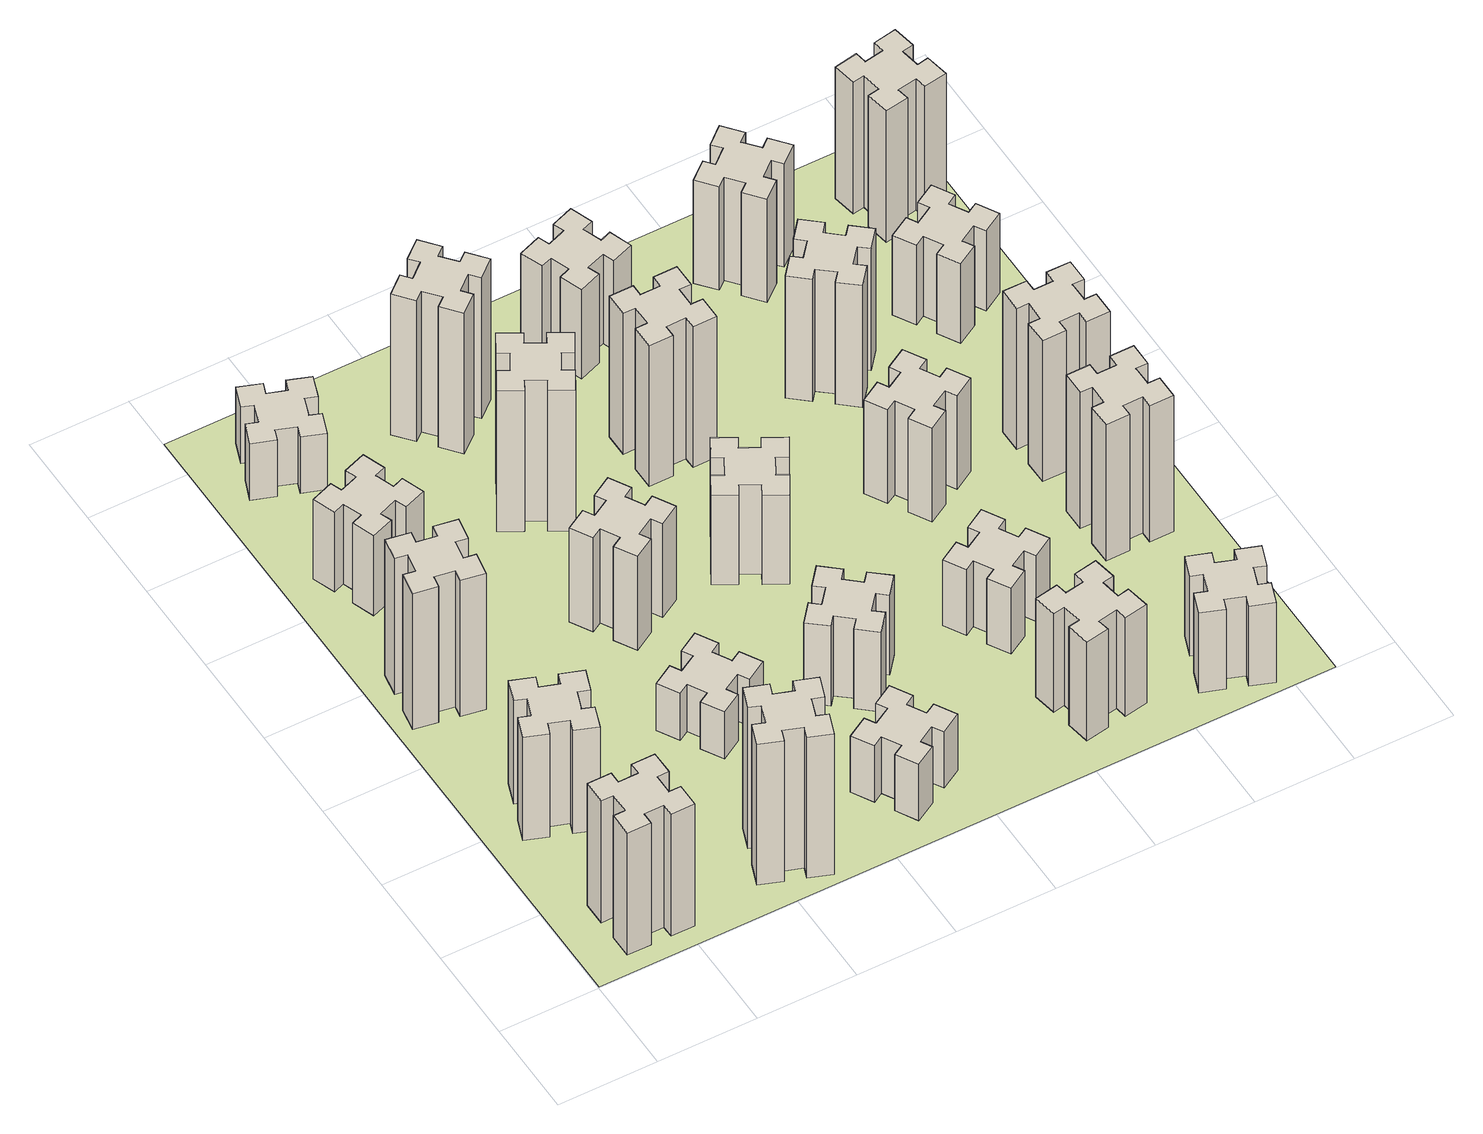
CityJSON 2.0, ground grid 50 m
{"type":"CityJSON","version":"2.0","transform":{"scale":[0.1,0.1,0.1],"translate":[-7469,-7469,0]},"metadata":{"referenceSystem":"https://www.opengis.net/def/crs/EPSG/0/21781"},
"CityObjects":{
"building1":{"type":"Building","attributes":{"class":"1000","function":"1000","usage":"1000","yearOfConstruction":2016,"roofType":"1000","measuredHeight":78,"storeysAboveGround":30,"storeysBelowGround":0},"geometry":[{"type":"Solid","lod":"1","boundaries":[[[[0,1,2,3,4,5,6,7,8,9,10,11,12,13,14,15,16,17,18,19]],[[17,16,20,21]],[[16,15,22,20]],[[15,14,23,22]],[[14,13,24,23]],[[13,12,25,24]],[[12,11,26,25]],[[11,10,27,26]],[[10,9,28,27]],[[9,8,29,28]],[[8,7,30,29]],[[7,6,31,30]],[[6,5,32,31]],[[5,4,33,32]],[[4,3,34,33]],[[3,2,35,34]],[[2,1,36,35]],[[1,0,37,36]],[[0,19,38,37]],[[19,18,39,38]],[[18,17,21,39]],[[24,25,26,27,28,29,30,31,32,33,34,35,36,37,38,39,21,20,22,23]]]]}]},
"building2":{"type":"Building","attributes":{"class":"1000","function":"1000","usage":"1000","yearOfConstruction":2016,"roofType":"1000","measuredHeight":66,"storeysAboveGround":30,"storeysBelowGround":0},"geometry":[{"type":"Solid","lod":"1","boundaries":[[[[40,41,42,43,44,45,46,47,48,49,50,51,52,53,54,55,56,57,58,59]],[[57,56,60,61]],[[56,55,62,60]],[[55,54,63,62]],[[54,53,64,63]],[[53,52,65,64]],[[52,51,66,65]],[[51,50,67,66]],[[50,49,68,67]],[[49,48,69,68]],[[48,47,70,69]],[[47,46,71,70]],[[46,45,72,71]],[[45,44,73,72]],[[44,43,74,73]],[[43,42,75,74]],[[42,41,76,75]],[[41,40,77,76]],[[40,59,78,77]],[[59,58,79,78]],[[58,57,61,79]],[[64,65,66,67,68,69,70,71,72,73,74,75,76,77,78,79,61,60,62,63]]]]}]},
"building3":{"type":"Building","attributes":{"class":"1000","function":"1000","usage":"1000","yearOfConstruction":2016,"roofType":"1000","measuredHeight":87,"storeysAboveGround":30,"storeysBelowGround":0},"geometry":[{"type":"Solid","lod":"1","boundaries":[[[[80,81,82,83,84,85,86,87,88,89,90,91,92,93,94,95,96,97,98,99]],[[97,96,100,101]],[[96,95,102,100]],[[95,94,103,102]],[[94,93,104,103]],[[93,92,105,104]],[[92,91,106,105]],[[91,90,107,106]],[[90,89,108,107]],[[89,88,109,108]],[[88,87,110,109]],[[87,86,111,110]],[[86,85,112,111]],[[85,84,113,112]],[[84,83,114,113]],[[83,82,115,114]],[[82,81,116,115]],[[81,80,117,116]],[[80,99,118,117]],[[99,98,119,118]],[[98,97,101,119]],[[104,105,106,107,108,109,110,111,112,113,114,115,116,117,118,119,101,100,102,103]]]]}]},
"building4":{"type":"Building","attributes":{"class":"1000","function":"1000","usage":"1000","yearOfConstruction":2016,"roofType":"1000","measuredHeight":51,"storeysAboveGround":30,"storeysBelowGround":0},"geometry":[{"type":"Solid","lod":"1","boundaries":[[[[120,121,122,123,124,125,126,127,128,129,130,131,132,133,134,135,136,137,138,139]],[[137,136,140,141]],[[136,135,142,140]],[[135,134,143,142]],[[134,133,144,143]],[[133,132,145,144]],[[132,131,146,145]],[[131,130,147,146]],[[130,129,148,147]],[[129,128,149,148]],[[128,127,150,149]],[[127,126,151,150]],[[126,125,152,151]],[[125,124,153,152]],[[124,123,154,153]],[[123,122,155,154]],[[122,121,156,155]],[[121,120,157,156]],[[120,139,158,157]],[[139,138,159,158]],[[138,137,141,159]],[[144,145,146,147,148,149,150,151,152,153,154,155,156,157,158,159,141,140,142,143]]]]}]},
"building5":{"type":"Building","attributes":{"class":"1000","function":"1000","usage":"1000","yearOfConstruction":2016,"roofType":"1000","measuredHeight":90,"storeysAboveGround":30,"storeysBelowGround":0},"geometry":[{"type":"Solid","lod":"1","boundaries":[[[[160,161,162,163,164,165,166,167,168,169,170,171,172,173,174,175,176,177,178,179]],[[177,176,180,181]],[[176,175,182,180]],[[175,174,183,182]],[[174,173,184,183]],[[173,172,185,184]],[[172,171,186,185]],[[171,170,187,186]],[[170,169,188,187]],[[169,168,189,188]],[[168,167,190,189]],[[167,166,191,190]],[[166,165,192,191]],[[165,164,193,192]],[[164,163,194,193]],[[163,162,195,194]],[[162,161,196,195]],[[161,160,197,196]],[[160,179,198,197]],[[179,178,199,198]],[[178,177,181,199]],[[184,185,186,187,188,189,190,191,192,193,194,195,196,197,198,199,181,180,182,183]]]]}]},
"building6":{"type":"Building","attributes":{"class":"1000","function":"1000","usage":"1000","yearOfConstruction":2016,"roofType":"1000","measuredHeight":36,"storeysAboveGround":30,"storeysBelowGround":0},"geometry":[{"type":"Solid","lod":"1","boundaries":[[[[200,201,202,203,204,205,206,207,208,209,210,211,212,213,214,215,216,217,218,219]],[[217,216,220,221]],[[216,215,222,220]],[[215,214,223,222]],[[214,213,224,223]],[[213,212,225,224]],[[212,211,226,225]],[[211,210,227,226]],[[210,209,228,227]],[[209,208,229,228]],[[208,207,230,229]],[[207,206,231,230]],[[206,205,232,231]],[[205,204,233,232]],[[204,203,234,233]],[[203,202,235,234]],[[202,201,236,235]],[[201,200,237,236]],[[200,219,238,237]],[[219,218,239,238]],[[218,217,221,239]],[[224,225,226,227,228,229,230,231,232,233,234,235,236,237,238,239,221,220,222,223]]]]}]},
"building7":{"type":"Building","attributes":{"class":"1000","function":"1000","usage":"1000","yearOfConstruction":2016,"roofType":"1000","measuredHeight":30,"storeysAboveGround":30,"storeysBelowGround":0},"geometry":[{"type":"Solid","lod":"1","boundaries":[[[[240,241,242,243,244,245,246,247,248,249,250,251,252,253,254,255,256,257,258,259]],[[257,256,260,261]],[[256,255,262,260]],[[255,254,263,262]],[[254,253,264,263]],[[253,252,265,264]],[[252,251,266,265]],[[251,250,267,266]],[[250,249,268,267]],[[249,248,269,268]],[[248,247,270,269]],[[247,246,271,270]],[[246,245,272,271]],[[245,244,273,272]],[[244,243,274,273]],[[243,242,275,274]],[[242,241,276,275]],[[241,240,277,276]],[[240,259,278,277]],[[259,258,279,278]],[[258,257,261,279]],[[264,265,266,267,268,269,270,271,272,273,274,275,276,277,278,279,261,260,262,263]]]]}]},
"building8":{"type":"Building","attributes":{"class":"1000","function":"1000","usage":"1000","yearOfConstruction":2016,"roofType":"1000","measuredHeight":60,"storeysAboveGround":30,"storeysBelowGround":0},"geometry":[{"type":"Solid","lod":"1","boundaries":[[[[280,281,282,283,284,285,286,287,288,289,290,291,292,293,294,295,296,297,298,299]],[[297,296,300,301]],[[296,295,302,300]],[[295,294,303,302]],[[294,293,304,303]],[[293,292,305,304]],[[292,291,306,305]],[[291,290,307,306]],[[290,289,308,307]],[[289,288,309,308]],[[288,287,310,309]],[[287,286,311,310]],[[286,285,312,311]],[[285,284,313,312]],[[284,283,314,313]],[[283,282,315,314]],[[282,281,316,315]],[[281,280,317,316]],[[280,299,318,317]],[[299,298,319,318]],[[298,297,301,319]],[[304,305,306,307,308,309,310,311,312,313,314,315,316,317,318,319,301,300,302,303]]]]}]},
"building9":{"type":"Building","attributes":{"class":"1000","function":"1000","usage":"1000","yearOfConstruction":2016,"roofType":"1000","measuredHeight":36,"storeysAboveGround":30,"storeysBelowGround":0},"geometry":[{"type":"Solid","lod":"1","boundaries":[[[[320,321,322,323,324,325,326,327,328,329,330,331,332,333,334,335,336,337,338,339]],[[337,336,340,341]],[[336,335,342,340]],[[335,334,343,342]],[[334,333,344,343]],[[333,332,345,344]],[[332,331,346,345]],[[331,330,347,346]],[[330,329,348,347]],[[329,328,349,348]],[[328,327,350,349]],[[327,326,351,350]],[[326,325,352,351]],[[325,324,353,352]],[[324,323,354,353]],[[323,322,355,354]],[[322,321,356,355]],[[321,320,357,356]],[[320,339,358,357]],[[339,338,359,358]],[[338,337,341,359]],[[344,345,346,347,348,349,350,351,352,353,354,355,356,357,358,359,341,340,342,343]]]]}]},
"building10":{"type":"Building","attributes":{"class":"1000","function":"1000","usage":"1000","yearOfConstruction":2016,"roofType":"1000","measuredHeight":90,"storeysAboveGround":30,"storeysBelowGround":0},"geometry":[{"type":"Solid","lod":"1","boundaries":[[[[360,361,362,363,364,365,366,367,368,369,370,371,372,373,374,375,376,377,378,379]],[[377,376,380,381]],[[376,375,382,380]],[[375,374,383,382]],[[374,373,384,383]],[[373,372,385,384]],[[372,371,386,385]],[[371,370,387,386]],[[370,369,388,387]],[[369,368,389,388]],[[368,367,390,389]],[[367,366,391,390]],[[366,365,392,391]],[[365,364,393,392]],[[364,363,394,393]],[[363,362,395,394]],[[362,361,396,395]],[[361,360,397,396]],[[360,379,398,397]],[[379,378,399,398]],[[378,377,381,399]],[[384,385,386,387,388,389,390,391,392,393,394,395,396,397,398,399,381,380,382,383]]]]}]},
"building11":{"type":"Building","attributes":{"class":"1000","function":"1000","usage":"1000","yearOfConstruction":2016,"roofType":"1000","measuredHeight":90,"storeysAboveGround":30,"storeysBelowGround":0},"geometry":[{"type":"Solid","lod":"1","boundaries":[[[[400,401,402,403,404,405,406,407,408,409,410,411,412,413,414,415,416,417,418,419]],[[417,416,420,421]],[[416,415,422,420]],[[415,414,423,422]],[[414,413,424,423]],[[413,412,425,424]],[[412,411,426,425]],[[411,410,427,426]],[[410,409,428,427]],[[409,408,429,428]],[[408,407,430,429]],[[407,406,431,430]],[[406,405,432,431]],[[405,404,433,432]],[[404,403,434,433]],[[403,402,435,434]],[[402,401,436,435]],[[401,400,437,436]],[[400,419,438,437]],[[419,418,439,438]],[[418,417,421,439]],[[424,425,426,427,428,429,430,431,432,433,434,435,436,437,438,439,421,420,422,423]]]]}]},
"building12":{"type":"Building","attributes":{"class":"1000","function":"1000","usage":"1000","yearOfConstruction":2016,"roofType":"1000","measuredHeight":51,"storeysAboveGround":30,"storeysBelowGround":0},"geometry":[{"type":"Solid","lod":"1","boundaries":[[[[440,441,442,443,444,445,446,447,448,449,450,451,452,453,454,455,456,457,458,459]],[[457,456,460,461]],[[456,455,462,460]],[[455,454,463,462]],[[454,453,464,463]],[[453,452,465,464]],[[452,451,466,465]],[[451,450,467,466]],[[450,449,468,467]],[[449,448,469,468]],[[448,447,470,469]],[[447,446,471,470]],[[446,445,472,471]],[[445,444,473,472]],[[444,443,474,473]],[[443,442,475,474]],[[442,441,476,475]],[[441,440,477,476]],[[440,459,478,477]],[[459,458,479,478]],[[458,457,461,479]],[[464,465,466,467,468,469,470,471,472,473,474,475,476,477,478,479,461,460,462,463]]]]}]},
"building13":{"type":"Building","attributes":{"class":"1000","function":"1000","usage":"1000","yearOfConstruction":2016,"roofType":"1000","measuredHeight":57,"storeysAboveGround":30,"storeysBelowGround":0},"geometry":[{"type":"Solid","lod":"1","boundaries":[[[[480,481,482,483,484,485,486,487,488,489,490,491,492,493,494,495,496,497,498,499]],[[497,496,500,501]],[[496,495,502,500]],[[495,494,503,502]],[[494,493,504,503]],[[493,492,505,504]],[[492,491,506,505]],[[491,490,507,506]],[[490,489,508,507]],[[489,488,509,508]],[[488,487,510,509]],[[487,486,511,510]],[[486,485,512,511]],[[485,484,513,512]],[[484,483,514,513]],[[483,482,515,514]],[[482,481,516,515]],[[481,480,517,516]],[[480,499,518,517]],[[499,498,519,518]],[[498,497,501,519]],[[504,505,506,507,508,509,510,511,512,513,514,515,516,517,518,519,501,500,502,503]]]]}]},
"building14":{"type":"Building","attributes":{"class":"1000","function":"1000","usage":"1000","yearOfConstruction":2016,"roofType":"1000","measuredHeight":90,"storeysAboveGround":30,"storeysBelowGround":0},"geometry":[{"type":"Solid","lod":"1","boundaries":[[[[520,521,522,523,524,525,526,527,528,529,530,531,532,533,534,535,536,537,538,539]],[[537,536,540,541]],[[536,535,542,540]],[[535,534,543,542]],[[534,533,544,543]],[[533,532,545,544]],[[532,531,546,545]],[[531,530,547,546]],[[530,529,548,547]],[[529,528,549,548]],[[528,527,550,549]],[[527,526,551,550]],[[526,525,552,551]],[[525,524,553,552]],[[524,523,554,553]],[[523,522,555,554]],[[522,521,556,555]],[[521,520,557,556]],[[520,539,558,557]],[[539,538,559,558]],[[538,537,541,559]],[[544,545,546,547,548,549,550,551,552,553,554,555,556,557,558,559,541,540,542,543]]]]}]},
"building15":{"type":"Building","attributes":{"class":"1000","function":"1000","usage":"1000","yearOfConstruction":2016,"roofType":"1000","measuredHeight":63,"storeysAboveGround":30,"storeysBelowGround":0},"geometry":[{"type":"Solid","lod":"1","boundaries":[[[[560,561,562,563,564,565,566,567,568,569,570,571,572,573,574,575,576,577,578,579]],[[577,576,580,581]],[[576,575,582,580]],[[575,574,583,582]],[[574,573,584,583]],[[573,572,585,584]],[[572,571,586,585]],[[571,570,587,586]],[[570,569,588,587]],[[569,568,589,588]],[[568,567,590,589]],[[567,566,591,590]],[[566,565,592,591]],[[565,564,593,592]],[[564,563,594,593]],[[563,562,595,594]],[[562,561,596,595]],[[561,560,597,596]],[[560,579,598,597]],[[579,578,599,598]],[[578,577,581,599]],[[584,585,586,587,588,589,590,591,592,593,594,595,596,597,598,599,581,580,582,583]]]]}]},
"building16":{"type":"Building","attributes":{"class":"1000","function":"1000","usage":"1000","yearOfConstruction":2016,"roofType":"1000","measuredHeight":57,"storeysAboveGround":30,"storeysBelowGround":0},"geometry":[{"type":"Solid","lod":"1","boundaries":[[[[600,601,602,603,604,605,606,607,608,609,610,611,612,613,614,615,616,617,618,619]],[[617,616,620,621]],[[616,615,622,620]],[[615,614,623,622]],[[614,613,624,623]],[[613,612,625,624]],[[612,611,626,625]],[[611,610,627,626]],[[610,609,628,627]],[[609,608,629,628]],[[608,607,630,629]],[[607,606,631,630]],[[606,605,632,631]],[[605,604,633,632]],[[604,603,634,633]],[[603,602,635,634]],[[602,601,636,635]],[[601,600,637,636]],[[600,619,638,637]],[[619,618,639,638]],[[618,617,621,639]],[[624,625,626,627,628,629,630,631,632,633,634,635,636,637,638,639,621,620,622,623]]]]}]},
"building17":{"type":"Building","attributes":{"class":"1000","function":"1000","usage":"1000","yearOfConstruction":2016,"roofType":"1000","measuredHeight":42,"storeysAboveGround":30,"storeysBelowGround":0},"geometry":[{"type":"Solid","lod":"1","boundaries":[[[[640,641,642,643,644,645,646,647,648,649,650,651,652,653,654,655,656,657,658,659]],[[657,656,660,661]],[[656,655,662,660]],[[655,654,663,662]],[[654,653,664,663]],[[653,652,665,664]],[[652,651,666,665]],[[651,650,667,666]],[[650,649,668,667]],[[649,648,669,668]],[[648,647,670,669]],[[647,646,671,670]],[[646,645,672,671]],[[645,644,673,672]],[[644,643,674,673]],[[643,642,675,674]],[[642,641,676,675]],[[641,640,677,676]],[[640,659,678,677]],[[659,658,679,678]],[[658,657,661,679]],[[664,665,666,667,668,669,670,671,672,673,674,675,676,677,678,679,661,660,662,663]]]]}]},
"building18":{"type":"Building","attributes":{"class":"1000","function":"1000","usage":"1000","yearOfConstruction":2016,"roofType":"1000","measuredHeight":60,"storeysAboveGround":30,"storeysBelowGround":0},"geometry":[{"type":"Solid","lod":"1","boundaries":[[[[680,681,682,683,684,685,686,687,688,689,690,691,692,693,694,695,696,697,698,699]],[[697,696,700,701]],[[696,695,702,700]],[[695,694,703,702]],[[694,693,704,703]],[[693,692,705,704]],[[692,691,706,705]],[[691,690,707,706]],[[690,689,708,707]],[[689,688,709,708]],[[688,687,710,709]],[[687,686,711,710]],[[686,685,712,711]],[[685,684,713,712]],[[684,683,714,713]],[[683,682,715,714]],[[682,681,716,715]],[[681,680,717,716]],[[680,699,718,717]],[[699,698,719,718]],[[698,697,701,719]],[[704,705,706,707,708,709,710,711,712,713,714,715,716,717,718,719,701,700,702,703]]]]}]},
"building19":{"type":"Building","attributes":{"class":"1000","function":"1000","usage":"1000","yearOfConstruction":2016,"roofType":"1000","measuredHeight":51,"storeysAboveGround":30,"storeysBelowGround":0},"geometry":[{"type":"Solid","lod":"1","boundaries":[[[[720,721,722,723,724,725,726,727,728,729,730,731,732,733,734,735,736,737,738,739]],[[737,736,740,741]],[[736,735,742,740]],[[735,734,743,742]],[[734,733,744,743]],[[733,732,745,744]],[[732,731,746,745]],[[731,730,747,746]],[[730,729,748,747]],[[729,728,749,748]],[[728,727,750,749]],[[727,726,751,750]],[[726,725,752,751]],[[725,724,753,752]],[[724,723,754,753]],[[723,722,755,754]],[[722,721,756,755]],[[721,720,757,756]],[[720,739,758,757]],[[739,738,759,758]],[[738,737,741,759]],[[744,745,746,747,748,749,750,751,752,753,754,755,756,757,758,759,741,740,742,743]]]]}]},
"building20":{"type":"Building","attributes":{"class":"1000","function":"1000","usage":"1000","yearOfConstruction":2016,"roofType":"1000","measuredHeight":78,"storeysAboveGround":30,"storeysBelowGround":0},"geometry":[{"type":"Solid","lod":"1","boundaries":[[[[760,761,762,763,764,765,766,767,768,769,770,771,772,773,774,775,776,777,778,779]],[[777,776,780,781]],[[776,775,782,780]],[[775,774,783,782]],[[774,773,784,783]],[[773,772,785,784]],[[772,771,786,785]],[[771,770,787,786]],[[770,769,788,787]],[[769,768,789,788]],[[768,767,790,789]],[[767,766,791,790]],[[766,765,792,791]],[[765,764,793,792]],[[764,763,794,793]],[[763,762,795,794]],[[762,761,796,795]],[[761,760,797,796]],[[760,779,798,797]],[[779,778,799,798]],[[778,777,781,799]],[[784,785,786,787,788,789,790,791,792,793,794,795,796,797,798,799,781,780,782,783]]]]}]},
"building21":{"type":"Building","attributes":{"class":"1000","function":"1000","usage":"1000","yearOfConstruction":2016,"roofType":"1000","measuredHeight":66,"storeysAboveGround":30,"storeysBelowGround":0},"geometry":[{"type":"Solid","lod":"1","boundaries":[[[[800,801,802,803,804,805,806,807,808,809,810,811,812,813,814,815,816,817,818,819]],[[817,816,820,821]],[[816,815,822,820]],[[815,814,823,822]],[[814,813,824,823]],[[813,812,825,824]],[[812,811,826,825]],[[811,810,827,826]],[[810,809,828,827]],[[809,808,829,828]],[[808,807,830,829]],[[807,806,831,830]],[[806,805,832,831]],[[805,804,833,832]],[[804,803,834,833]],[[803,802,835,834]],[[802,801,836,835]],[[801,800,837,836]],[[800,819,838,837]],[[819,818,839,838]],[[818,817,821,839]],[[824,825,826,827,828,829,830,831,832,833,834,835,836,837,838,839,821,820,822,823]]]]}]},
"building22":{"type":"Building","attributes":{"class":"1000","function":"1000","usage":"1000","yearOfConstruction":2016,"roofType":"1000","measuredHeight":87,"storeysAboveGround":30,"storeysBelowGround":0},"geometry":[{"type":"Solid","lod":"1","boundaries":[[[[840,841,842,843,844,845,846,847,848,849,850,851,852,853,854,855,856,857,858,859]],[[857,856,860,861]],[[856,855,862,860]],[[855,854,863,862]],[[854,853,864,863]],[[853,852,865,864]],[[852,851,866,865]],[[851,850,867,866]],[[850,849,868,867]],[[849,848,869,868]],[[848,847,870,869]],[[847,846,871,870]],[[846,845,872,871]],[[845,844,873,872]],[[844,843,874,873]],[[843,842,875,874]],[[842,841,876,875]],[[841,840,877,876]],[[840,859,878,877]],[[859,858,879,878]],[[858,857,861,879]],[[864,865,866,867,868,869,870,871,872,873,874,875,876,877,878,879,861,860,862,863]]]]}]},
"building23":{"type":"Building","attributes":{"class":"1000","function":"1000","usage":"1000","yearOfConstruction":2016,"roofType":"1000","measuredHeight":90,"storeysAboveGround":30,"storeysBelowGround":0},"geometry":[{"type":"Solid","lod":"1","boundaries":[[[[880,881,882,883,884,885,886,887,888,889,890,891,892,893,894,895,896,897,898,899]],[[897,896,900,901]],[[896,895,902,900]],[[895,894,903,902]],[[894,893,904,903]],[[893,892,905,904]],[[892,891,906,905]],[[891,890,907,906]],[[890,889,908,907]],[[889,888,909,908]],[[888,887,910,909]],[[887,886,911,910]],[[886,885,912,911]],[[885,884,913,912]],[[884,883,914,913]],[[883,882,915,914]],[[882,881,916,915]],[[881,880,917,916]],[[880,899,918,917]],[[899,898,919,918]],[[898,897,901,919]],[[904,905,906,907,908,909,910,911,912,913,914,915,916,917,918,919,901,900,902,903]]]]}]},
"building24":{"type":"Building","attributes":{"class":"1000","function":"1000","usage":"1000","yearOfConstruction":2016,"roofType":"1000","measuredHeight":51,"storeysAboveGround":30,"storeysBelowGround":0},"geometry":[{"type":"Solid","lod":"1","boundaries":[[[[920,921,922,923,924,925,926,927,928,929,930,931,932,933,934,935,936,937,938,939]],[[937,936,940,941]],[[936,935,942,940]],[[935,934,943,942]],[[934,933,944,943]],[[933,932,945,944]],[[932,931,946,945]],[[931,930,947,946]],[[930,929,948,947]],[[929,928,949,948]],[[928,927,950,949]],[[927,926,951,950]],[[926,925,952,951]],[[925,924,953,952]],[[924,923,954,953]],[[923,922,955,954]],[[922,921,956,955]],[[921,920,957,956]],[[920,939,958,957]],[[939,938,959,958]],[[938,937,941,959]],[[944,945,946,947,948,949,950,951,952,953,954,955,956,957,958,959,941,940,942,943]]]]}]},
"building25":{"type":"Building","attributes":{"class":"1000","function":"1000","usage":"1000","yearOfConstruction":2016,"roofType":"1000","measuredHeight":84,"storeysAboveGround":30,"storeysBelowGround":0},"geometry":[{"type":"Solid","lod":"1","boundaries":[[[[960,961,962,963,964,965,966,967,968,969,970,971,972,973,974,975,976,977,978,979]],[[977,976,980,981]],[[976,975,982,980]],[[975,974,983,982]],[[974,973,984,983]],[[973,972,985,984]],[[972,971,986,985]],[[971,970,987,986]],[[970,969,988,987]],[[969,968,989,988]],[[968,967,990,989]],[[967,966,991,990]],[[966,965,992,991]],[[965,964,993,992]],[[964,963,994,993]],[[963,962,995,994]],[[962,961,996,995]],[[961,960,997,996]],[[960,979,998,997]],[[979,978,999,998]],[[978,977,981,999]],[[984,985,986,987,988,989,990,991,992,993,994,995,996,997,998,999,981,980,982,983]]]]}]},
"landuse1":{"type":"LandUse","attributes":{"name":"plot1","function":"1010"},"geometry":[{"type":"MultiSurface","lod":"1","boundaries":[[[1000,1001,1002,1003]]]}]}
},
"vertices":[
[265,325,0],[265,225,0],[205,225,0],[205,105,0],[325,105,0],[325,165,0],[425,165,0],[425,105,0],[545,105,0],[545,225,0],[485,225,0],[485,325,0],[545,325,0],[545,445,0],[425,445,0],[425,385,0],[325,385,0],[325,445,0],[205,445,0],[205,325,0],[325,385,780],[325,445,780],[425,385,780],[425,445,780],[545,445,780],[545,325,780],[485,325,780],[485,225,780],[545,225,780],[545,105,780],[425,105,780],[425,165,780],[325,165,780],[325,105,780],[205,105,780],[205,225,780],[265,225,780],[265,325,780],[205,325,780],[205,445,780],
[289,1100,0],[255,1006,0],[199,1027,0],[157,914,0],[270,873,0],[291,929,0],[385,895,0],[364,839,0],[477,797,0],[518,910,0],[462,931,0],[496,1025,0],[552,1004,0],[593,1117,0],[480,1158,0],[460,1102,0],[366,1136,0],[387,1192,0],[274,1233,0],[233,1120,0],[366,1136,660],[387,1192,660],[460,1102,660],[480,1158,660],[593,1117,660],[552,1004,660],[496,1025,660],[462,931,660],[518,910,660],[477,797,660],[364,839,660],[385,895,660],[291,929,660],[270,873,660],[157,914,660],[199,1027,660],[255,1006,660],[289,1100,660],[233,1120,660],[274,1233,660],
[176,1924,0],[158,1825,0],[99,1836,0],[78,1717,0],[197,1697,0],[207,1756,0],[305,1738,0],[295,1679,0],[413,1658,0],[434,1777,0],[375,1787,0],[392,1885,0],[451,1875,0],[472,1993,0],[354,2014,0],[344,1955,0],[245,1972,0],[256,2031,0],[137,2052,0],[117,1934,0],[245,1972,870],[256,2031,870],[344,1955,870],[354,2014,870],[472,1993,870],[451,1875,870],[392,1885,870],[375,1787,870],[434,1777,870],[413,1658,870],[295,1679,870],[305,1738,870],[207,1756,870],[197,1697,870],[78,1717,870],[99,1836,870],[158,1825,870],[176,1924,870],[117,1934,870],[137,2052,870],
[385,2716,0],[291,2682,0],[270,2738,0],[157,2697,0],[199,2584,0],[255,2605,0],[289,2511,0],[233,2490,0],[274,2377,0],[387,2419,0],[366,2475,0],[460,2509,0],[480,2453,0],[593,2494,0],[552,2607,0],[496,2586,0],[462,2680,0],[518,2700,0],[477,2813,0],[364,2772,0],[462,2680,510],[518,2700,510],[496,2586,510],[552,2607,510],[593,2494,510],[480,2453,510],[460,2509,510],[366,2475,510],[387,2419,510],[274,2377,510],[233,2490,510],[289,2511,510],[255,2605,510],[199,2584,510],[157,2697,510],[270,2738,510],[291,2682,510],[385,2716,510],[364,2772,510],[477,2813,510],
[1029,360,0],[995,266,0],[939,287,0],[897,174,0],[1010,133,0],[1031,189,0],[1125,155,0],[1104,99,0],[1217,57,0],[1258,170,0],[1202,191,0],[1236,285,0],[1292,264,0],[1333,377,0],[1220,418,0],[1200,362,0],[1106,396,0],[1127,452,0],[1014,493,0],[973,380,0],[1106,396,900],[1127,452,900],[1200,362,900],[1220,418,900],[1333,377,900],[1292,264,900],[1236,285,900],[1202,191,900],[1258,170,900],[1217,57,900],[1104,99,900],[1125,155,900],[1031,189,900],[1010,133,900],[897,174,900],[939,287,900],[995,266,900],[1029,360,900],[973,380,900],[1014,493,900],
[462,3251,0],[496,3345,0],[552,3324,0],[593,3437,0],[480,3478,0],[460,3422,0],[366,3456,0],[387,3512,0],[274,3553,0],[233,3440,0],[289,3420,0],[255,3326,0],[199,3347,0],[157,3234,0],[270,3193,0],[291,3249,0],[385,3215,0],[364,3159,0],[477,3117,0],[518,3230,0],[385,3215,360],[364,3159,360],[291,3249,360],[270,3193,360],[157,3234,360],[199,3347,360],[255,3326,360],[289,3420,360],[233,3440,360],[274,3553,360],[387,3512,360],[366,3456,360],[460,3422,360],[480,3478,360],[593,3437,360],[552,3324,360],[496,3345,360],[462,3251,360],[518,3230,360],[477,3117,360],
[1204,1236,0],[1117,1186,0],[1087,1238,0],[983,1178,0],[1043,1074,0],[1095,1104,0],[1145,1017,0],[1093,987,0],[1153,883,0],[1257,943,0],[1227,995,0],[1314,1045,0],[1344,993,0],[1448,1053,0],[1388,1157,0],[1336,1127,0],[1286,1214,0],[1338,1244,0],[1278,1348,0],[1174,1288,0],[1286,1214,300],[1338,1244,300],[1336,1127,300],[1388,1157,300],[1448,1053,300],[1344,993,300],[1314,1045,300],[1227,995,300],[1257,943,300],[1153,883,300],[1093,987,300],[1145,1017,300],[1095,1104,300],[1043,1074,300],[983,1178,300],[1087,1238,300],[1117,1186,300],[1204,1236,300],[1174,1288,300],[1278,1348,300],
[1095,1844,0],[1145,1757,0],[1093,1727,0],[1153,1623,0],[1257,1683,0],[1227,1735,0],[1314,1785,0],[1344,1733,0],[1448,1793,0],[1388,1897,0],[1336,1867,0],[1286,1954,0],[1338,1984,0],[1278,2088,0],[1174,2028,0],[1204,1976,0],[1117,1926,0],[1087,1978,0],[983,1918,0],[1043,1814,0],[1117,1926,600],[1087,1978,600],[1204,1976,600],[1174,2028,600],[1278,2088,600],[1338,1984,600],[1286,1954,600],[1336,1867,600],[1388,1897,600],[1448,1793,600],[1344,1733,600],[1314,1785,600],[1227,1735,600],[1257,1683,600],[1153,1623,600],[1093,1727,600],[1145,1757,600],[1095,1844,600],[1043,1814,600],[983,1918,600],
[1744,496,0],[1657,446,0],[1627,498,0],[1523,438,0],[1583,334,0],[1635,364,0],[1685,277,0],[1633,247,0],[1693,143,0],[1797,203,0],[1767,255,0],[1854,305,0],[1884,253,0],[1988,313,0],[1928,417,0],[1876,387,0],[1826,474,0],[1878,504,0],[1818,608,0],[1714,548,0],[1826,474,360],[1878,504,360],[1876,387,360],[1928,417,360],[1988,313,360],[1884,253,360],[1854,305,360],[1767,255,360],[1797,203,360],[1693,143,360],[1633,247,360],[1685,277,360],[1635,364,360],[1583,334,360],[1523,438,360],[1627,498,360],[1657,446,360],[1744,496,360],[1714,548,360],[1818,608,360],
[1117,2525,0],[1204,2475,0],[1174,2423,0],[1278,2363,0],[1338,2467,0],[1286,2497,0],[1336,2584,0],[1388,2554,0],[1448,2658,0],[1344,2718,0],[1314,2666,0],[1227,2716,0],[1257,2768,0],[1153,2828,0],[1093,2724,0],[1145,2694,0],[1095,2607,0],[1043,2637,0],[983,2533,0],[1087,2473,0],[1095,2607,900],[1043,2637,900],[1145,2694,900],[1093,2724,900],[1153,2828,900],[1257,2768,900],[1227,2716,900],[1314,2666,900],[1344,2718,900],[1448,2658,900],[1388,2554,900],[1336,2584,900],[1286,2497,900],[1338,2467,900],[1278,2363,900],[1174,2423,900],[1204,2475,900],[1117,2525,900],[1087,2473,900],[983,2533,900],
[999,3203,0],[1063,3126,0],[1017,3088,0],[1094,2996,0],[1186,3073,0],[1148,3119,0],[1224,3183,0],[1263,3137,0],[1355,3214,0],[1278,3306,0],[1232,3268,0],[1167,3344,0],[1213,3383,0],[1136,3475,0],[1044,3398,0],[1083,3352,0],[1006,3287,0],[968,3333,0],[876,3256,0],[953,3164,0],[1006,3287,900],[968,3333,900],[1083,3352,900],[1044,3398,900],[1136,3475,900],[1213,3383,900],[1167,3344,900],[1232,3268,900],[1278,3306,900],[1355,3214,900],[1263,3137,900],[1224,3183,900],[1148,3119,900],[1186,3073,900],[1094,2996,900],[1017,3088,900],[1063,3126,900],[999,3203,900],[953,3164,900],[876,3256,900],
[1803,1124,0],[1739,1048,0],[1693,1086,0],[1616,994,0],[1708,917,0],[1746,963,0],[1823,899,0],[1784,853,0],[1876,776,0],[1953,868,0],[1907,906,0],[1972,983,0],[2018,944,0],[2095,1036,0],[2003,1113,0],[1964,1067,0],[1888,1132,0],[1926,1178,0],[1834,1255,0],[1757,1163,0],[1888,1132,510],[1926,1178,510],[1964,1067,510],[2003,1113,510],[2095,1036,510],[2018,944,510],[1972,983,510],[1907,906,510],[1953,868,510],[1876,776,510],[1784,853,510],[1823,899,510],[1746,963,510],[1708,917,510],[1616,994,510],[1693,1086,510],[1739,1048,510],[1803,1124,510],[1757,1163,510],[1834,1255,510],
[1785,1954,0],[1735,1867,0],[1683,1897,0],[1623,1793,0],[1727,1733,0],[1757,1785,0],[1844,1735,0],[1814,1683,0],[1918,1623,0],[1978,1727,0],[1926,1757,0],[1976,1844,0],[2028,1814,0],[2088,1918,0],[1984,1978,0],[1954,1926,0],[1867,1976,0],[1897,2028,0],[1793,2088,0],[1733,1984,0],[1867,1976,570],[1897,2028,570],[1954,1926,570],[1984,1978,570],[2088,1918,570],[2028,1814,570],[1976,1844,570],[1926,1757,570],[1978,1727,570],[1918,1623,570],[1814,1683,570],[1844,1735,570],[1757,1785,570],[1727,1733,570],[1623,1793,570],[1683,1897,570],[1735,1867,570],[1785,1954,570],[1733,1984,570],[1793,2088,570],
[1905,2705,0],[1805,2705,0],[1805,2765,0],[1685,2765,0],[1685,2645,0],[1745,2645,0],[1745,2545,0],[1685,2545,0],[1685,2425,0],[1805,2425,0],[1805,2485,0],[1905,2485,0],[1905,2425,0],[2025,2425,0],[2025,2545,0],[1965,2545,0],[1965,2645,0],[2025,2645,0],[2025,2765,0],[1905,2765,0],[1965,2645,900],[2025,2645,900],[1965,2545,900],[2025,2545,900],[2025,2425,900],[1905,2425,900],[1905,2485,900],[1805,2485,900],[1805,2425,900],[1685,2425,900],[1685,2545,900],[1745,2545,900],[1745,2645,900],[1685,2645,900],[1685,2765,900],[1805,2765,900],[1805,2705,900],[1905,2705,900],[1905,2765,900],[2025,2765,900],
[2665,258,0],[2764,276,0],[2774,217,0],[2892,237,0],[2871,356,0],[2812,345,0],[2795,444,0],[2854,454,0],[2833,572,0],[2715,551,0],[2725,492,0],[2627,475,0],[2617,534,0],[2498,513,0],[2519,395,0],[2578,405,0],[2596,307,0],[2537,297,0],[2557,178,0],[2676,199,0],[2596,307,630],[2537,297,630],[2578,405,630],[2519,395,630],[2498,513,630],[2617,534,630],[2627,475,630],[2725,492,630],[2715,551,630],[2833,572,630],[2854,454,630],[2795,444,630],[2812,345,630],[2871,356,630],[2892,237,630],[2774,217,630],[2764,276,630],[2665,258,630],[2676,199,630],[2557,178,630],
[1846,3215,0],[1940,3249,0],[1960,3193,0],[2073,3234,0],[2032,3347,0],[1976,3326,0],[1942,3420,0],[1998,3440,0],[1957,3553,0],[1844,3512,0],[1865,3456,0],[1771,3422,0],[1750,3478,0],[1637,3437,0],[1679,3324,0],[1735,3345,0],[1769,3251,0],[1713,3230,0],[1754,3117,0],[1867,3159,0],[1769,3251,570],[1713,3230,570],[1735,3345,570],[1679,3324,570],[1637,3437,570],[1750,3478,570],[1771,3422,570],[1865,3456,570],[1844,3512,570],[1957,3553,570],[1998,3440,570],[1942,3420,570],[1976,3326,570],[2032,3347,570],[2073,3234,570],[1960,3193,570],[1940,3249,570],[1846,3215,570],[1867,3159,570],[1754,3117,570],
[2607,895,0],[2694,945,0],[2724,893,0],[2828,953,0],[2768,1057,0],[2716,1027,0],[2666,1114,0],[2718,1144,0],[2658,1248,0],[2554,1188,0],[2584,1136,0],[2497,1086,0],[2467,1138,0],[2363,1078,0],[2423,974,0],[2475,1004,0],[2525,917,0],[2473,887,0],[2533,783,0],[2637,843,0],[2525,917,420],[2473,887,420],[2475,1004,420],[2423,974,420],[2363,1078,420],[2467,1138,420],[2497,1086,420],[2584,1136,420],[2554,1188,420],[2658,1248,420],[2718,1144,420],[2666,1114,420],[2716,1027,420],[2768,1057,420],[2828,953,420],[2724,893,420],[2694,945,420],[2607,895,420],[2637,843,420],[2533,783,420],
[2816,1867,0],[2766,1954,0],[2818,1984,0],[2758,2088,0],[2654,2028,0],[2684,1976,0],[2597,1926,0],[2567,1978,0],[2463,1918,0],[2523,1814,0],[2575,1844,0],[2625,1757,0],[2573,1727,0],[2633,1623,0],[2737,1683,0],[2707,1735,0],[2794,1785,0],[2824,1733,0],[2928,1793,0],[2868,1897,0],[2794,1785,600],[2824,1733,600],[2707,1735,600],[2737,1683,600],[2633,1623,600],[2573,1727,600],[2625,1757,600],[2575,1844,600],[2523,1814,600],[2463,1918,600],[2567,1978,600],[2597,1926,600],[2684,1976,600],[2654,2028,600],[2758,2088,600],[2818,1984,600],[2766,1954,600],[2816,1867,600],[2868,1897,600],[2928,1793,600],
[3251,189,0],[3345,155,0],[3324,99,0],[3437,57,0],[3478,170,0],[3422,191,0],[3456,285,0],[3512,264,0],[3553,377,0],[3440,418,0],[3420,362,0],[3326,396,0],[3347,452,0],[3234,493,0],[3193,380,0],[3249,360,0],[3215,266,0],[3159,287,0],[3117,174,0],[3230,133,0],[3215,266,510],[3159,287,510],[3249,360,510],[3193,380,510],[3234,493,510],[3347,452,510],[3326,396,510],[3420,362,510],[3440,418,510],[3553,377,510],[3512,264,510],[3456,285,510],[3422,191,510],[3478,170,510],[3437,57,510],[3324,99,510],[3345,155,510],[3251,189,510],[3230,133,510],[3117,174,510],
[2804,2647,0],[2728,2712,0],[2766,2758,0],[2674,2835,0],[2597,2743,0],[2643,2704,0],[2579,2628,0],[2533,2666,0],[2456,2574,0],[2548,2497,0],[2586,2543,0],[2663,2479,0],[2624,2433,0],[2716,2356,0],[2793,2448,0],[2747,2486,0],[2812,2563,0],[2858,2524,0],[2935,2616,0],[2843,2693,0],[2812,2563,780],[2858,2524,780],[2747,2486,780],[2793,2448,780],[2716,2356,780],[2624,2433,780],[2663,2479,780],[2586,2543,780],[2548,2497,780],[2456,2574,780],[2533,2666,780],[2579,2628,780],[2643,2704,780],[2597,2743,780],[2674,2835,780],[2766,2758,780],[2728,2712,780],[2804,2647,780],[2843,2693,780],[2935,2616,780],
[2812,3368,0],[2747,3444,0],[2793,3483,0],[2716,3575,0],[2624,3498,0],[2663,3452,0],[2586,3387,0],[2548,3433,0],[2456,3356,0],[2533,3264,0],[2579,3303,0],[2643,3226,0],[2597,3188,0],[2674,3096,0],[2766,3173,0],[2728,3219,0],[2804,3283,0],[2843,3237,0],[2935,3314,0],[2858,3406,0],[2804,3283,660],[2843,3237,660],[2728,3219,660],[2766,3173,660],[2674,3096,660],[2597,3188,660],[2643,3226,660],[2579,3303,660],[2533,3264,660],[2456,3356,660],[2548,3433,660],[2586,3387,660],[2663,3452,660],[2624,3498,660],[2716,3575,660],[2793,3483,660],[2747,3444,660],[2812,3368,660],[2858,3406,660],[2935,3314,660],
[3445,1165,0],[3445,1265,0],[3505,1265,0],[3505,1385,0],[3385,1385,0],[3385,1325,0],[3285,1325,0],[3285,1385,0],[3165,1385,0],[3165,1265,0],[3225,1265,0],[3225,1165,0],[3165,1165,0],[3165,1045,0],[3285,1045,0],[3285,1105,0],[3385,1105,0],[3385,1045,0],[3505,1045,0],[3505,1165,0],[3385,1105,870],[3385,1045,870],[3285,1105,870],[3285,1045,870],[3165,1045,870],[3165,1165,870],[3225,1165,870],[3225,1265,870],[3165,1265,870],[3165,1385,870],[3285,1385,870],[3285,1325,870],[3385,1325,870],[3385,1385,870],[3505,1385,870],[3505,1265,870],[3445,1265,870],[3445,1165,870],[3505,1165,870],[3505,1045,870],
[3225,1805,0],[3225,1705,0],[3165,1705,0],[3165,1585,0],[3285,1585,0],[3285,1645,0],[3385,1645,0],[3385,1585,0],[3505,1585,0],[3505,1705,0],[3445,1705,0],[3445,1805,0],[3505,1805,0],[3505,1925,0],[3385,1925,0],[3385,1865,0],[3285,1865,0],[3285,1925,0],[3165,1925,0],[3165,1805,0],[3285,1865,900],[3285,1925,900],[3385,1865,900],[3385,1925,900],[3505,1925,900],[3505,1805,900],[3445,1805,900],[3445,1705,900],[3505,1705,900],[3505,1585,900],[3385,1585,900],[3385,1645,900],[3285,1645,900],[3285,1585,900],[3165,1585,900],[3165,1705,900],[3225,1705,900],[3225,1805,900],[3165,1805,900],[3165,1925,900],
[3456,2707,0],[3406,2794,0],[3458,2824,0],[3398,2928,0],[3294,2868,0],[3324,2816,0],[3237,2766,0],[3207,2818,0],[3103,2758,0],[3163,2654,0],[3215,2684,0],[3265,2597,0],[3213,2567,0],[3273,2463,0],[3377,2523,0],[3347,2575,0],[3434,2625,0],[3464,2573,0],[3568,2633,0],[3508,2737,0],[3434,2625,510],[3464,2573,510],[3347,2575,510],[3377,2523,510],[3273,2463,510],[3213,2567,510],[3265,2597,510],[3215,2684,510],[3163,2654,510],[3103,2758,510],[3207,2818,510],[3237,2766,510],[3324,2816,510],[3294,2868,510],[3398,2928,510],[3458,2824,510],[3406,2794,510],[3456,2707,510],[3508,2737,510],[3568,2633,510],
[3552,3305,0],[3535,3404,0],[3594,3414,0],[3573,3532,0],[3455,3511,0],[3465,3452,0],[3367,3435,0],[3357,3494,0],[3238,3473,0],[3259,3355,0],[3318,3365,0],[3336,3267,0],[3277,3257,0],[3297,3138,0],[3416,3159,0],[3405,3218,0],[3504,3236,0],[3514,3177,0],[3632,3197,0],[3611,3316,0],[3504,3236,840],[3514,3177,840],[3405,3218,840],[3416,3159,840],[3297,3138,840],[3277,3257,840],[3336,3267,840],[3318,3365,840],[3259,3355,840],[3238,3473,840],[3357,3494,840],[3367,3435,840],[3465,3452,840],[3455,3511,840],[3573,3532,840],[3594,3414,840],[3535,3404,840],[3552,3305,840],[3611,3316,840],[3632,3197,840],
[5,3705,0],[3705,3705,0],[3705,5,0],[5,5,0]
]}
